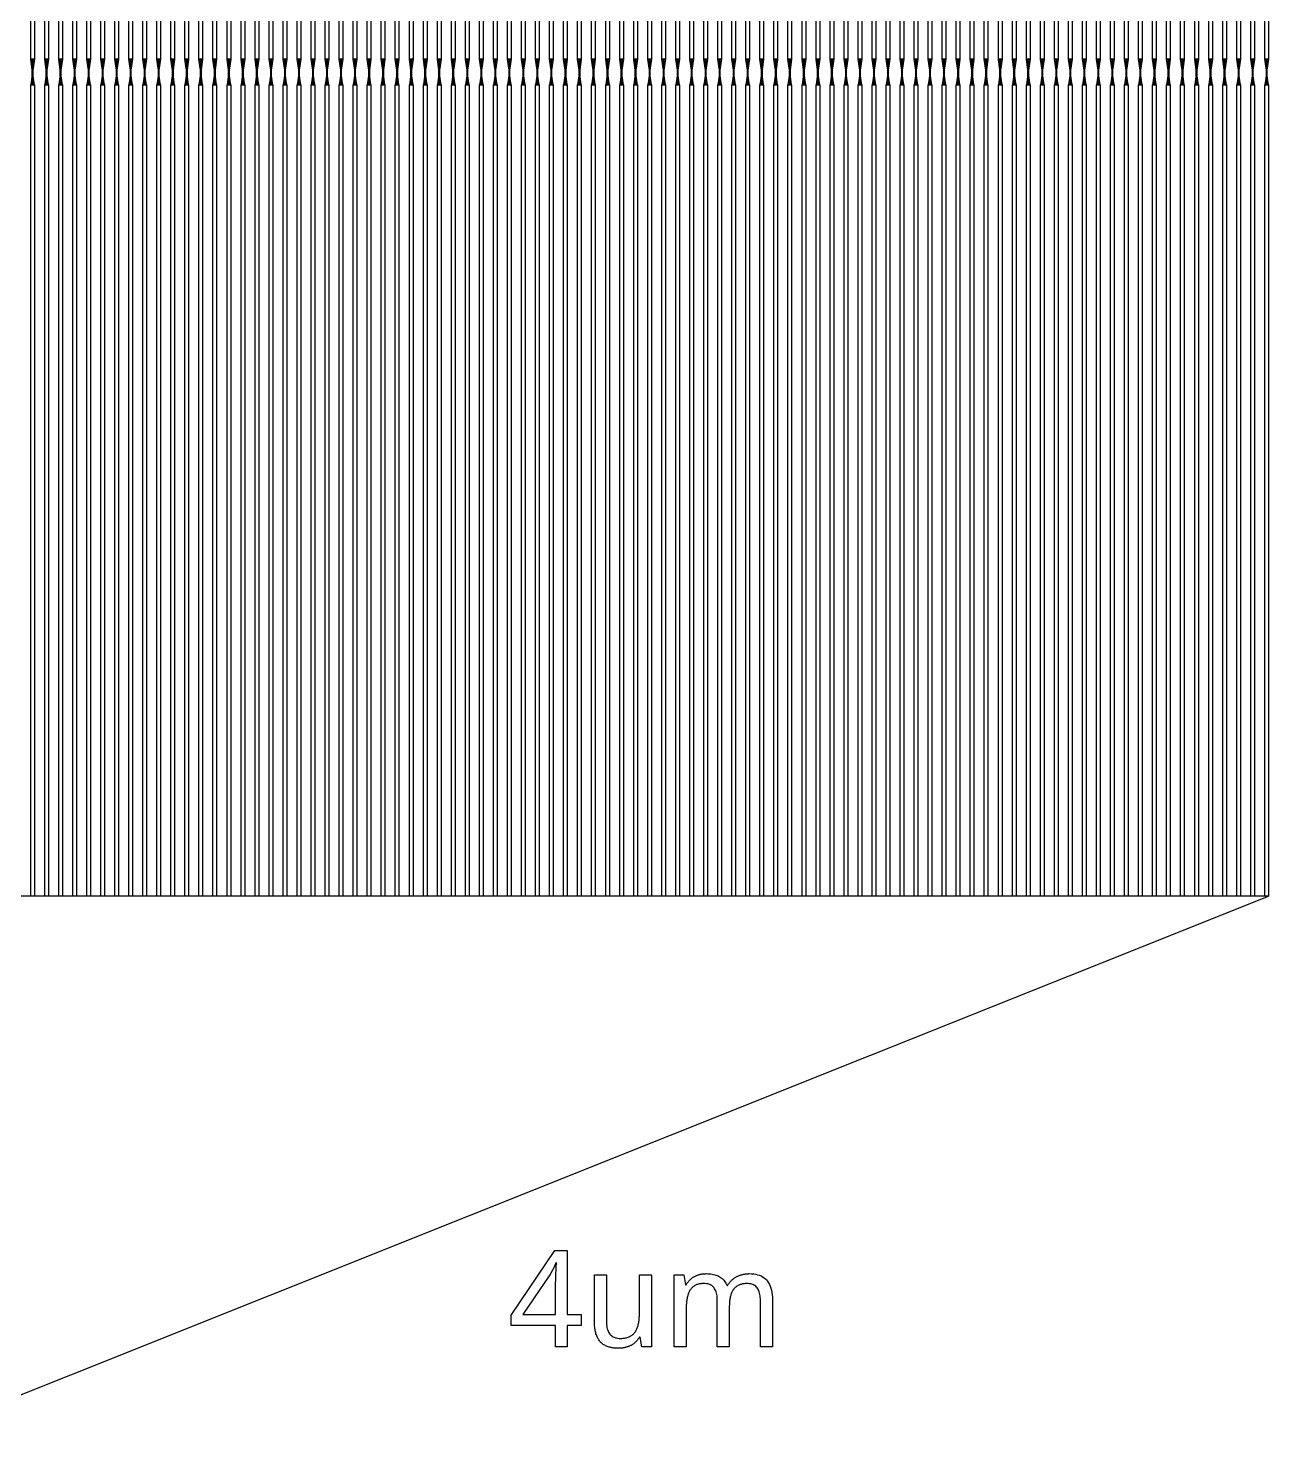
# Model space of a CAD drawing. Extents: x 0 to 762, y 0 to 762.
# Drawn here: x 393.9 to 495.4, y 520.7 to 637.5 of the extents above; entities that cross this region are included whole.
import ezdxf

# ---------------------------------------------------------------- set-up
doc = ezdxf.new("R2010")
doc.units = 0
doc.layers.get('0').update_dxf_attribs({"linetype": 'CONTINUOUS'})

msp = doc.modelspace()

# ---------------------------------------------------------------- linework, layer by layer
at = {"color": 0}
for points in [[(394.053, 703.567), (394.353, 703.567), (394.353, 634.989), (394.053, 634.989), (394.053, 703.567)], [(395.203, 703.567), (395.503, 703.567), (395.503, 634.989), (395.203, 634.989), (395.203, 703.567)], [(396.351, 703.567), (396.651, 703.567), (396.651, 634.989), (396.351, 634.989), (396.351, 703.567)], [(397.5, 703.567), (397.8, 703.567), (397.8, 634.989), (397.5, 634.989), (397.5, 703.567)], [(398.649, 703.567), (398.949, 703.567), (398.949, 634.989), (398.649, 634.989), (398.649, 703.567)], [(399.797, 703.567), (400.097, 703.567), (400.097, 634.989), (399.797, 634.989), (399.797, 703.567)], [(400.946, 703.567), (401.246, 703.567), (401.246, 634.989), (400.946, 634.989), (400.946, 703.567)], [(402.094, 703.567), (402.394, 703.567), (402.394, 634.989), (402.094, 634.989), (402.094, 703.567)], [(403.243, 703.567), (403.543, 703.567), (403.543, 634.989), (403.243, 634.989), (403.243, 703.567)], [(404.392, 703.567), (404.692, 703.567), (404.692, 634.989), (404.392, 634.989), (404.392, 703.567)], [(405.54, 703.567), (405.84, 703.567), (405.84, 634.989), (405.54, 634.989), (405.54, 703.567)], [(406.689, 703.567), (406.989, 703.567), (406.989, 634.989), (406.689, 634.989), (406.689, 703.567)], [(407.838, 703.567), (408.138, 703.567), (408.138, 634.989), (407.838, 634.989), (407.838, 703.567)], [(408.986, 703.567), (409.286, 703.567), (409.286, 634.989), (408.986, 634.989), (408.986, 703.567)], [(410.136, 703.567), (410.436, 703.567), (410.436, 634.989), (410.136, 634.989), (410.136, 703.567)], [(411.285, 703.567), (411.585, 703.567), (411.585, 634.989), (411.285, 634.989), (411.285, 703.567)], [(412.433, 703.567), (412.733, 703.567), (412.733, 634.989), (412.433, 634.989), (412.433, 703.567)], [(413.582, 703.567), (413.882, 703.567), (413.882, 634.989), (413.582, 634.989), (413.582, 703.567)], [(414.731, 703.567), (415.031, 703.567), (415.031, 634.989), (414.731, 634.989), (414.731, 703.567)], [(415.879, 703.567), (416.179, 703.567), (416.179, 634.989), (415.879, 634.989), (415.879, 703.567)], [(417.028, 703.567), (417.328, 703.567), (417.328, 634.989), (417.028, 634.989), (417.028, 703.567)], [(418.176, 703.567), (418.476, 703.567), (418.476, 634.989), (418.176, 634.989), (418.176, 703.567)], [(419.325, 703.567), (419.625, 703.567), (419.625, 634.989), (419.325, 634.989), (419.325, 703.567)], [(420.474, 703.567), (420.774, 703.567), (420.774, 634.989), (420.474, 634.989), (420.474, 703.567)], [(421.622, 703.567), (421.922, 703.567), (421.922, 634.989), (421.622, 634.989), (421.622, 703.567)], [(422.771, 703.567), (423.071, 703.567), (423.071, 634.989), (422.771, 634.989), (422.771, 703.567)], [(423.921, 703.567), (424.221, 703.567), (424.221, 634.989), (423.921, 634.989), (423.921, 703.567)], [(425.069, 703.567), (425.369, 703.567), (425.369, 634.989), (425.069, 634.989), (425.069, 703.567)], [(426.218, 703.567), (426.518, 703.567), (426.518, 634.989), (426.218, 634.989), (426.218, 703.567)], [(427.367, 703.567), (427.667, 703.567), (427.667, 634.989), (427.367, 634.989), (427.367, 703.567)], [(428.515, 703.567), (428.815, 703.567), (428.815, 634.989), (428.515, 634.989), (428.515, 703.567)], [(429.664, 703.567), (429.964, 703.567), (429.964, 634.989), (429.664, 634.989), (429.664, 703.567)], [(430.813, 703.567), (431.112, 703.567), (431.112, 634.989), (430.813, 634.989), (430.813, 703.567)], [(431.961, 703.567), (432.261, 703.567), (432.261, 634.989), (431.961, 634.989), (431.961, 703.567)], [(433.11, 703.567), (433.41, 703.567), (433.41, 634.989), (433.11, 634.989), (433.11, 703.567)], [(434.258, 703.567), (434.558, 703.567), (434.558, 634.989), (434.258, 634.989), (434.258, 703.567)], [(435.407, 703.567), (435.707, 703.567), (435.707, 634.989), (435.407, 634.989), (435.407, 703.567)], [(436.556, 703.567), (436.856, 703.567), (436.856, 634.989), (436.556, 634.989), (436.556, 703.567)], [(437.706, 703.567), (438.006, 703.567), (438.006, 634.989), (437.706, 634.989), (437.706, 703.567)], [(438.854, 703.567), (439.154, 703.567), (439.154, 634.989), (438.854, 634.989), (438.854, 703.567)], [(440.003, 703.567), (440.303, 703.567), (440.303, 634.989), (440.003, 634.989), (440.003, 703.567)], [(441.151, 703.567), (441.451, 703.567), (441.451, 634.989), (441.151, 634.989), (441.151, 703.567)], [(442.3, 703.567), (442.6, 703.567), (442.6, 634.989), (442.3, 634.989), (442.3, 703.567)], [(443.449, 703.567), (443.749, 703.567), (443.749, 634.989), (443.449, 634.989), (443.449, 703.567)], [(444.597, 703.567), (444.897, 703.567), (444.897, 634.989), (444.597, 634.989), (444.597, 703.567)], [(445.746, 703.567), (446.046, 703.567), (446.046, 634.989), (445.746, 634.989), (445.746, 703.567)], [(446.894, 703.567), (447.194, 703.567), (447.194, 634.989), (446.894, 634.989), (446.894, 703.567)], [(448.043, 703.567), (448.343, 703.567), (448.343, 634.989), (448.043, 634.989), (448.043, 703.567)], [(449.192, 703.567), (449.492, 703.567), (449.492, 634.989), (449.192, 634.989), (449.192, 703.567)], [(450.34, 703.567), (450.64, 703.567), (450.64, 634.989), (450.34, 634.989), (450.34, 703.567)], [(451.489, 703.567), (451.789, 703.567), (451.789, 634.989), (451.489, 634.989), (451.489, 703.567)], [(452.639, 703.567), (452.939, 703.567), (452.939, 634.989), (452.639, 634.989), (452.639, 703.567)], [(453.787, 703.567), (454.088, 703.567), (454.088, 634.989), (453.787, 634.989), (453.787, 703.567)], [(454.936, 703.567), (455.236, 703.567), (455.236, 634.989), (454.936, 634.989), (454.936, 703.567)], [(456.085, 703.567), (456.385, 703.567), (456.385, 634.989), (456.085, 634.989), (456.085, 703.567)], [(457.233, 703.567), (457.533, 703.567), (457.533, 634.989), (457.233, 634.989), (457.233, 703.567)], [(458.382, 703.567), (458.682, 703.567), (458.682, 634.989), (458.382, 634.989), (458.382, 703.567)], [(459.531, 703.567), (459.831, 703.567), (459.831, 634.989), (459.531, 634.989), (459.531, 703.567)], [(460.679, 703.567), (460.979, 703.567), (460.979, 634.989), (460.679, 634.989), (460.679, 703.567)], [(461.828, 703.567), (462.128, 703.567), (462.128, 634.989), (461.828, 634.989), (461.828, 703.567)], [(462.976, 703.567), (463.276, 703.567), (463.276, 634.989), (462.976, 634.989), (462.976, 703.567)], [(464.125, 703.567), (464.425, 703.567), (464.425, 634.989), (464.125, 634.989), (464.125, 703.567)], [(465.274, 703.567), (465.574, 703.567), (465.574, 634.989), (465.274, 634.989), (465.274, 703.567)], [(466.422, 703.567), (466.724, 703.567), (466.724, 634.989), (466.422, 634.989), (466.422, 703.567)], [(467.572, 703.567), (467.872, 703.567), (467.872, 634.989), (467.572, 634.989), (467.572, 703.567)], [(468.721, 703.567), (469.021, 703.567), (469.021, 634.989), (468.721, 634.989), (468.721, 703.567)], [(469.869, 703.567), (470.169, 703.567), (470.169, 634.989), (469.869, 634.989), (469.869, 703.567)], [(471.018, 703.567), (471.318, 703.567), (471.318, 634.989), (471.018, 634.989), (471.018, 703.567)], [(472.167, 703.567), (472.467, 703.567), (472.467, 634.989), (472.167, 634.989), (472.167, 703.567)], [(473.315, 703.567), (473.615, 703.567), (473.615, 634.989), (473.315, 634.989), (473.315, 703.567)], [(474.464, 703.567), (474.764, 703.567), (474.764, 634.989), (474.464, 634.989), (474.464, 703.567)], [(475.613, 703.567), (475.912, 703.567), (475.912, 634.989), (475.613, 634.989), (475.613, 703.567)], [(476.761, 703.567), (477.061, 703.567), (477.061, 634.989), (476.761, 634.989), (476.761, 703.567)], [(477.91, 703.567), (478.21, 703.567), (478.21, 634.989), (477.91, 634.989), (477.91, 703.567)], [(479.058, 703.567), (479.358, 703.567), (479.358, 634.989), (479.058, 634.989), (479.058, 703.567)], [(480.207, 703.567), (480.507, 703.567), (480.507, 634.989), (480.207, 634.989), (480.207, 703.567)], [(481.357, 703.567), (481.657, 703.567), (481.657, 634.989), (481.357, 634.989), (481.357, 703.567)], [(482.506, 703.567), (482.806, 703.567), (482.806, 634.989), (482.506, 634.989), (482.506, 703.567)], [(483.654, 703.567), (483.954, 703.567), (483.954, 634.989), (483.654, 634.989), (483.654, 703.567)], [(484.803, 703.567), (485.103, 703.567), (485.103, 634.989), (484.803, 634.989), (484.803, 703.567)], [(485.951, 703.567), (486.251, 703.567), (486.251, 634.989), (485.951, 634.989), (485.951, 703.567)], [(487.1, 703.567), (487.4, 703.567), (487.4, 634.989), (487.1, 634.989), (487.1, 703.567)], [(488.249, 703.567), (488.549, 703.567), (488.549, 634.989), (488.249, 634.989), (488.249, 703.567)], [(489.397, 703.567), (489.697, 703.567), (489.697, 634.989), (489.397, 634.989), (489.397, 703.567)], [(490.546, 703.567), (490.846, 703.567), (490.846, 634.989), (490.546, 634.989), (490.546, 703.567)], [(491.694, 703.567), (491.994, 703.567), (491.994, 634.989), (491.694, 634.989), (491.694, 703.567)], [(492.843, 703.567), (493.143, 703.567), (493.143, 634.989), (492.843, 634.989), (492.843, 703.567)], [(493.992, 703.567), (494.292, 703.567), (494.292, 634.989), (493.992, 634.989), (493.992, 703.567)], [(495.14, 703.567), (495.442, 703.567), (495.442, 634.989), (495.14, 634.989), (495.14, 703.567)], [(394.053, 634.989), (394.353, 634.989), (394.224, 634.089), (394.183, 634.089), (394.053, 634.989)], [(394.183, 634.989), (394.224, 634.989), (394.224, 632.889), (394.183, 632.889), (394.183, 634.989)], [(395.203, 634.989), (395.501, 634.989), (395.372, 634.089), (395.332, 634.089), (395.203, 634.989)], [(395.332, 634.989), (395.372, 634.989), (395.372, 632.889), (395.332, 632.889), (395.332, 634.989)], [(396.351, 634.989), (396.651, 634.989), (396.521, 634.089), (396.481, 634.089), (396.351, 634.989)], [(396.481, 634.989), (396.521, 634.989), (396.521, 632.889), (396.481, 632.889), (396.481, 634.989)], [(397.5, 634.989), (397.8, 634.989), (397.669, 634.089), (397.629, 634.089), (397.5, 634.989)], [(397.629, 634.989), (397.669, 634.989), (397.669, 632.889), (397.629, 632.889), (397.629, 634.989)], [(398.649, 634.989), (398.949, 634.989), (398.818, 634.089), (398.778, 634.089), (398.649, 634.989)], [(398.778, 634.989), (398.818, 634.989), (398.818, 632.889), (398.778, 632.889), (398.778, 634.989)], [(399.797, 634.989), (400.097, 634.989), (399.967, 634.089), (399.926, 634.089), (399.797, 634.989)], [(399.926, 634.989), (399.967, 634.989), (399.967, 632.889), (399.926, 632.889), (399.926, 634.989)], [(400.946, 634.989), (401.246, 634.989), (401.115, 634.089), (401.075, 634.089), (400.946, 634.989)], [(401.075, 634.989), (401.115, 634.989), (401.115, 632.889), (401.075, 632.889), (401.075, 634.989)], [(402.094, 634.989), (402.394, 634.989), (402.264, 634.089), (402.225, 634.089), (402.094, 634.989)], [(402.225, 634.989), (402.264, 634.989), (402.264, 632.889), (402.225, 632.889), (402.225, 634.989)], [(403.243, 634.989), (403.543, 634.989), (403.412, 634.089), (403.374, 634.089), (403.243, 634.989)], [(403.374, 634.989), (403.412, 634.989), (403.412, 632.889), (403.374, 632.889), (403.374, 634.989)], [(404.392, 634.989), (404.692, 634.989), (404.563, 634.089), (404.522, 634.089), (404.392, 634.989)], [(404.522, 634.989), (404.563, 634.989), (404.563, 632.889), (404.522, 632.889), (404.522, 634.989)], [(405.54, 634.989), (405.84, 634.989), (405.711, 634.089), (405.671, 634.089), (405.54, 634.989)], [(405.671, 634.989), (405.711, 634.989), (405.711, 632.889), (405.671, 632.889), (405.671, 634.989)], [(406.689, 634.989), (406.989, 634.989), (406.86, 634.089), (406.819, 634.089), (406.689, 634.989)], [(406.819, 634.989), (406.86, 634.989), (406.86, 632.889), (406.819, 632.889), (406.819, 634.989)], [(407.838, 634.989), (408.138, 634.989), (408.008, 634.089), (407.968, 634.089), (407.838, 634.989)], [(407.968, 634.989), (408.008, 634.989), (408.008, 632.889), (407.968, 632.889), (407.968, 634.989)], [(408.986, 634.989), (409.286, 634.989), (409.157, 634.089), (409.117, 634.089), (408.986, 634.989)], [(409.117, 634.989), (409.157, 634.989), (409.157, 632.889), (409.117, 632.889), (409.117, 634.989)], [(410.136, 634.989), (410.436, 634.989), (410.306, 634.089), (410.265, 634.089), (410.136, 634.989)], [(410.265, 634.989), (410.306, 634.989), (410.306, 632.889), (410.265, 632.889), (410.265, 634.989)], [(411.285, 634.989), (411.585, 634.989), (411.454, 634.089), (411.414, 634.089), (411.285, 634.989)], [(411.414, 634.989), (411.454, 634.989), (411.454, 632.889), (411.414, 632.889), (411.414, 634.989)], [(412.433, 634.989), (412.733, 634.989), (412.603, 634.089), (412.563, 634.089), (412.433, 634.989)], [(412.563, 634.989), (412.603, 634.989), (412.603, 632.889), (412.563, 632.889), (412.563, 634.989)], [(413.582, 634.989), (413.882, 634.989), (413.751, 634.089), (413.711, 634.089), (413.582, 634.989)], [(413.711, 634.989), (413.751, 634.989), (413.751, 632.889), (413.711, 632.889), (413.711, 634.989)], [(414.731, 634.989), (415.031, 634.989), (414.9, 634.089), (414.86, 634.089), (414.731, 634.989)], [(414.86, 634.989), (414.9, 634.989), (414.9, 632.889), (414.86, 632.889), (414.86, 634.989)], [(415.879, 634.989), (416.179, 634.989), (416.049, 634.089), (416.01, 634.089), (415.879, 634.989)], [(416.01, 634.989), (416.049, 634.989), (416.049, 632.889), (416.01, 632.889), (416.01, 634.989)], [(417.028, 634.989), (417.328, 634.989), (417.197, 634.089), (417.158, 634.089), (417.028, 634.989)], [(417.158, 634.989), (417.197, 634.989), (417.197, 632.889), (417.158, 632.889), (417.158, 634.989)], [(418.176, 634.989), (418.476, 634.989), (418.347, 634.089), (418.307, 634.089), (418.176, 634.989)], [(418.307, 634.989), (418.346, 634.989), (418.346, 632.889), (418.307, 632.889), (418.307, 634.989)], [(419.325, 634.989), (419.625, 634.989), (419.496, 634.089), (419.456, 634.089), (419.325, 634.989)], [(419.456, 634.989), (419.496, 634.989), (419.496, 632.889), (419.456, 632.889), (419.456, 634.989)], [(420.474, 634.989), (420.774, 634.989), (420.644, 634.089), (420.604, 634.089), (420.474, 634.989)], [(420.604, 634.989), (420.644, 634.989), (420.644, 632.889), (420.604, 632.889), (420.604, 634.989)], [(421.622, 634.989), (421.922, 634.989), (421.793, 634.089), (421.753, 634.089), (421.622, 634.989)], [(421.753, 634.989), (421.793, 634.989), (421.793, 632.889), (421.753, 632.889), (421.753, 634.989)], [(422.771, 634.989), (423.071, 634.989), (422.942, 634.089), (422.901, 634.089), (422.771, 634.989)], [(422.901, 634.989), (422.942, 634.989), (422.942, 632.889), (422.901, 632.889), (422.901, 634.989)], [(423.921, 634.989), (424.221, 634.989), (424.09, 634.089), (424.05, 634.089), (423.921, 634.989)], [(424.05, 634.989), (424.09, 634.989), (424.09, 632.889), (424.05, 632.889), (424.05, 634.989)], [(425.069, 634.989), (425.369, 634.989), (425.239, 634.089), (425.199, 634.089), (425.069, 634.989)], [(425.199, 634.989), (425.239, 634.989), (425.239, 632.889), (425.199, 632.889), (425.199, 634.989)], [(426.218, 634.989), (426.518, 634.989), (426.388, 634.089), (426.347, 634.089), (426.218, 634.989)], [(426.347, 634.989), (426.388, 634.989), (426.388, 632.889), (426.347, 632.889), (426.347, 634.989)], [(427.367, 634.989), (427.667, 634.989), (427.536, 634.089), (427.496, 634.089), (427.367, 634.989)], [(427.496, 634.989), (427.536, 634.989), (427.536, 632.889), (427.496, 632.889), (427.496, 634.989)], [(428.515, 634.989), (428.815, 634.989), (428.685, 634.089), (428.644, 634.089), (428.515, 634.989)], [(428.644, 634.989), (428.685, 634.989), (428.685, 632.889), (428.644, 632.889), (428.644, 634.989)], [(429.664, 634.989), (429.964, 634.989), (429.833, 634.089), (429.794, 634.089), (429.664, 634.989)], [(429.794, 634.989), (429.833, 634.989), (429.833, 632.889), (429.794, 632.889), (429.794, 634.989)], [(430.813, 634.989), (431.112, 634.989), (430.982, 634.089), (430.943, 634.089), (430.813, 634.989)], [(430.943, 634.989), (430.982, 634.989), (430.982, 632.889), (430.943, 632.889), (430.943, 634.989)], [(431.961, 634.989), (432.261, 634.989), (432.131, 634.089), (432.092, 634.089), (431.961, 634.989)], [(432.092, 634.989), (432.131, 634.989), (432.131, 632.889), (432.092, 632.889), (432.092, 634.989)], [(433.11, 634.989), (433.41, 634.989), (433.281, 634.089), (433.24, 634.089), (433.11, 634.989)], [(433.24, 634.989), (433.281, 634.989), (433.281, 632.889), (433.24, 632.889), (433.24, 634.989)], [(434.258, 634.989), (434.558, 634.989), (434.429, 634.089), (434.389, 634.089), (434.258, 634.989)], [(434.389, 634.989), (434.429, 634.989), (434.429, 632.889), (434.389, 632.889), (434.389, 634.989)], [(435.407, 634.989), (435.707, 634.989), (435.578, 634.089), (435.537, 634.089), (435.407, 634.989)], [(435.537, 634.989), (435.578, 634.989), (435.578, 632.889), (435.537, 632.889), (435.537, 634.989)], [(436.556, 634.989), (436.856, 634.989), (436.726, 634.089), (436.686, 634.089), (436.556, 634.989)], [(436.686, 634.989), (436.726, 634.989), (436.726, 632.889), (436.686, 632.889), (436.686, 634.989)], [(437.706, 634.989), (438.004, 634.989), (437.875, 634.089), (437.835, 634.089), (437.706, 634.989)], [(437.835, 634.989), (437.875, 634.989), (437.875, 632.889), (437.835, 632.889), (437.835, 634.989)], [(438.854, 634.989), (439.154, 634.989), (439.024, 634.089), (438.983, 634.089), (438.854, 634.989)], [(438.983, 634.989), (439.024, 634.989), (439.024, 632.889), (438.983, 632.889), (438.983, 634.989)], [(440.003, 634.989), (440.303, 634.989), (440.172, 634.089), (440.132, 634.089), (440.003, 634.989)], [(440.132, 634.989), (440.172, 634.989), (440.172, 632.889), (440.132, 632.889), (440.132, 634.989)], [(441.151, 634.989), (441.451, 634.989), (441.321, 634.089), (441.281, 634.089), (441.151, 634.989)], [(441.281, 634.989), (441.321, 634.989), (441.321, 632.889), (441.281, 632.889), (441.281, 634.989)], [(442.3, 634.989), (442.6, 634.989), (442.469, 634.089), (442.429, 634.089), (442.3, 634.989)], [(442.429, 634.989), (442.469, 634.989), (442.469, 632.889), (442.429, 632.889), (442.429, 634.989)], [(443.449, 634.989), (443.749, 634.989), (443.618, 634.089), (443.578, 634.089), (443.449, 634.989)], [(443.578, 634.989), (443.618, 634.989), (443.618, 632.889), (443.578, 632.889), (443.578, 634.989)], [(444.597, 634.989), (444.897, 634.989), (444.767, 634.089), (444.728, 634.089), (444.597, 634.989)], [(444.728, 634.989), (444.767, 634.989), (444.767, 632.889), (444.728, 632.889), (444.728, 634.989)], [(445.746, 634.989), (446.046, 634.989), (445.915, 634.089), (445.876, 634.089), (445.746, 634.989)], [(445.876, 634.989), (445.915, 634.989), (445.915, 632.889), (445.876, 632.889), (445.876, 634.989)], [(446.894, 634.989), (447.194, 634.989), (447.065, 634.089), (447.025, 634.089), (446.894, 634.989)], [(447.025, 634.989), (447.065, 634.989), (447.065, 632.889), (447.025, 632.889), (447.025, 634.989)], [(448.043, 634.989), (448.343, 634.989), (448.214, 634.089), (448.174, 634.089), (448.043, 634.989)], [(448.174, 634.989), (448.214, 634.989), (448.214, 632.889), (448.174, 632.889), (448.174, 634.989)], [(449.192, 634.989), (449.492, 634.989), (449.362, 634.089), (449.322, 634.089), (449.192, 634.989)], [(449.322, 634.989), (449.362, 634.989), (449.362, 632.889), (449.322, 632.889), (449.322, 634.989)], [(450.34, 634.989), (450.64, 634.989), (450.511, 634.089), (450.471, 634.089), (450.34, 634.989)], [(450.471, 634.989), (450.511, 634.989), (450.511, 632.889), (450.471, 632.889), (450.471, 634.989)], [(451.489, 634.989), (451.789, 634.989), (451.66, 634.089), (451.619, 634.089), (451.489, 634.989)], [(451.619, 634.989), (451.66, 634.989), (451.66, 632.889), (451.619, 632.889), (451.619, 634.989)], [(452.639, 634.989), (452.939, 634.989), (452.808, 634.089), (452.768, 634.089), (452.639, 634.989)], [(452.768, 634.989), (452.808, 634.989), (452.808, 632.889), (452.768, 632.889), (452.768, 634.989)], [(453.787, 634.989), (454.088, 634.989), (453.957, 634.089), (453.917, 634.089), (453.787, 634.989)], [(453.917, 634.989), (453.957, 634.989), (453.957, 632.889), (453.917, 632.889), (453.917, 634.989)], [(454.936, 634.989), (455.236, 634.989), (455.106, 634.089), (455.065, 634.089), (454.936, 634.989)], [(455.065, 634.989), (455.106, 634.989), (455.106, 632.889), (455.065, 632.889), (455.065, 634.989)], [(456.085, 634.989), (456.385, 634.989), (456.254, 634.089), (456.214, 634.089), (456.085, 634.989)], [(456.214, 634.989), (456.254, 634.989), (456.254, 632.889), (456.214, 632.889), (456.214, 634.989)], [(457.233, 634.989), (457.533, 634.989), (457.403, 634.089), (457.363, 634.089), (457.233, 634.989)], [(457.363, 634.989), (457.403, 634.989), (457.403, 632.889), (457.363, 632.889), (457.363, 634.989)], [(458.382, 634.989), (458.682, 634.989), (458.551, 634.089), (458.512, 634.089), (458.382, 634.989)], [(458.512, 634.989), (458.551, 634.989), (458.551, 632.889), (458.512, 632.889), (458.512, 634.989)], [(459.531, 634.989), (459.831, 634.989), (459.7, 634.089), (459.661, 634.089), (459.531, 634.989)], [(459.661, 634.989), (459.7, 634.989), (459.7, 632.889), (459.661, 632.889), (459.661, 634.989)], [(460.679, 634.989), (460.979, 634.989), (460.849, 634.089), (460.81, 634.089), (460.679, 634.989)], [(460.81, 634.989), (460.849, 634.989), (460.849, 632.889), (460.81, 632.889), (460.81, 634.989)], [(461.828, 634.989), (462.128, 634.989), (461.999, 634.089), (461.958, 634.089), (461.828, 634.989)], [(461.958, 634.989), (461.999, 634.989), (461.999, 632.889), (461.958, 632.889), (461.958, 634.989)], [(462.976, 634.989), (463.276, 634.989), (463.147, 634.089), (463.107, 634.089), (462.976, 634.989)], [(463.107, 634.989), (463.147, 634.989), (463.147, 632.889), (463.107, 632.889), (463.107, 634.989)], [(464.125, 634.989), (464.425, 634.989), (464.296, 634.089), (464.256, 634.089), (464.125, 634.989)], [(464.256, 634.989), (464.296, 634.989), (464.296, 632.889), (464.256, 632.889), (464.256, 634.989)], [(465.274, 634.989), (465.574, 634.989), (465.444, 634.089), (465.404, 634.089), (465.274, 634.989)], [(465.404, 634.989), (465.444, 634.989), (465.444, 632.889), (465.404, 632.889), (465.404, 634.989)], [(466.422, 634.989), (466.722, 634.989), (466.593, 634.089), (466.553, 634.089), (466.422, 634.989)], [(466.553, 634.989), (466.593, 634.989), (466.593, 632.889), (466.553, 632.889), (466.553, 634.989)], [(467.572, 634.989), (467.872, 634.989), (467.742, 634.089), (467.701, 634.089), (467.572, 634.989)], [(467.701, 634.989), (467.742, 634.989), (467.742, 632.889), (467.701, 632.889), (467.701, 634.989)], [(468.721, 634.989), (469.021, 634.989), (468.89, 634.089), (468.85, 634.089), (468.721, 634.989)], [(468.85, 634.989), (468.89, 634.989), (468.89, 632.889), (468.85, 632.889), (468.85, 634.989)], [(469.869, 634.989), (470.169, 634.989), (470.039, 634.089), (469.999, 634.089), (469.869, 634.989)], [(469.999, 634.989), (470.039, 634.989), (470.039, 632.889), (469.999, 632.889), (469.999, 634.989)], [(471.018, 634.989), (471.318, 634.989), (471.188, 634.089), (471.147, 634.089), (471.018, 634.989)], [(471.147, 634.989), (471.188, 634.989), (471.188, 632.889), (471.147, 632.889), (471.147, 634.989)], [(472.167, 634.989), (472.467, 634.989), (472.336, 634.089), (472.296, 634.089), (472.167, 634.989)], [(472.296, 634.989), (472.336, 634.989), (472.336, 632.889), (472.296, 632.889), (472.296, 634.989)], [(473.315, 634.989), (473.615, 634.989), (473.485, 634.089), (473.446, 634.089), (473.315, 634.989)], [(473.446, 634.989), (473.485, 634.989), (473.485, 632.889), (473.446, 632.889), (473.446, 634.989)], [(474.464, 634.989), (474.764, 634.989), (474.633, 634.089), (474.594, 634.089), (474.464, 634.989)], [(474.594, 634.989), (474.633, 634.989), (474.633, 632.889), (474.594, 632.889), (474.594, 634.989)], [(475.613, 634.989), (475.912, 634.989), (475.783, 634.089), (475.743, 634.089), (475.613, 634.989)], [(475.743, 634.989), (475.783, 634.989), (475.783, 632.889), (475.743, 632.889), (475.743, 634.989)], [(476.761, 634.989), (477.061, 634.989), (476.932, 634.089), (476.892, 634.089), (476.761, 634.989)], [(476.892, 634.989), (476.932, 634.989), (476.932, 632.889), (476.892, 632.889), (476.892, 634.989)], [(477.91, 634.989), (478.21, 634.989), (478.081, 634.089), (478.04, 634.089), (477.91, 634.989)], [(478.04, 634.989), (478.081, 634.989), (478.081, 632.889), (478.04, 632.889), (478.04, 634.989)], [(479.058, 634.989), (479.358, 634.989), (479.229, 634.089), (479.189, 634.089), (479.058, 634.989)], [(479.189, 634.989), (479.229, 634.989), (479.229, 632.889), (479.189, 632.889), (479.189, 634.989)], [(480.207, 634.989), (480.507, 634.989), (480.378, 634.089), (480.338, 634.089), (480.207, 634.989)], [(480.338, 634.989), (480.378, 634.989), (480.378, 632.889), (480.338, 632.889), (480.338, 634.989)], [(481.357, 634.989), (481.657, 634.989), (481.526, 634.089), (481.486, 634.089), (481.357, 634.989)], [(481.486, 634.989), (481.526, 634.989), (481.526, 632.889), (481.486, 632.889), (481.486, 634.989)], [(482.506, 634.989), (482.806, 634.989), (482.675, 634.089), (482.635, 634.089), (482.506, 634.989)], [(482.635, 634.989), (482.675, 634.989), (482.675, 632.889), (482.635, 632.889), (482.635, 634.989)], [(483.654, 634.989), (483.954, 634.989), (483.824, 634.089), (483.783, 634.089), (483.654, 634.989)], [(483.783, 634.989), (483.824, 634.989), (483.824, 632.889), (483.783, 632.889), (483.783, 634.989)], [(484.803, 634.989), (485.103, 634.989), (484.972, 634.089), (484.932, 634.089), (484.803, 634.989)], [(484.932, 634.989), (484.972, 634.989), (484.972, 632.889), (484.932, 632.889), (484.932, 634.989)], [(485.951, 634.989), (486.251, 634.989), (486.121, 634.089), (486.081, 634.089), (485.951, 634.989)], [(486.081, 634.989), (486.121, 634.989), (486.121, 632.889), (486.081, 632.889), (486.081, 634.989)], [(487.1, 634.989), (487.4, 634.989), (487.269, 634.089), (487.231, 634.089), (487.1, 634.989)], [(487.231, 634.989), (487.269, 634.989), (487.269, 632.889), (487.231, 632.889), (487.231, 634.989)], [(488.249, 634.989), (488.549, 634.989), (488.418, 634.089), (488.379, 634.089), (488.249, 634.989)], [(488.379, 634.989), (488.418, 634.989), (488.418, 632.889), (488.379, 632.889), (488.379, 634.989)], [(489.397, 634.989), (489.697, 634.989), (489.568, 634.089), (489.528, 634.089), (489.397, 634.989)], [(489.528, 634.989), (489.567, 634.989), (489.567, 632.889), (489.528, 632.889), (489.528, 634.989)], [(490.546, 634.989), (490.846, 634.989), (490.717, 634.089), (490.676, 634.089), (490.546, 634.989)], [(490.676, 634.989), (490.717, 634.989), (490.717, 632.889), (490.676, 632.889), (490.676, 634.989)], [(491.694, 634.989), (491.994, 634.989), (491.865, 634.089), (491.825, 634.089), (491.694, 634.989)], [(491.825, 634.989), (491.865, 634.989), (491.865, 632.889), (491.825, 632.889), (491.825, 634.989)], [(492.843, 634.989), (493.143, 634.989), (493.014, 634.089), (492.974, 634.089), (492.843, 634.989)], [(492.974, 634.989), (493.014, 634.989), (493.014, 632.889), (492.974, 632.889), (492.974, 634.989)], [(493.992, 634.989), (494.292, 634.989), (494.162, 634.089), (494.122, 634.089), (493.992, 634.989)], [(494.122, 634.989), (494.162, 634.989), (494.162, 632.889), (494.122, 632.889), (494.122, 634.989)], [(495.14, 634.989), (495.442, 634.989), (495.311, 634.089), (495.271, 634.089), (495.14, 634.989)], [(495.271, 634.989), (495.311, 634.989), (495.311, 632.889), (495.271, 632.889), (495.271, 634.989)], [(394.053, 632.889), (394.353, 632.889), (394.224, 633.789), (394.183, 633.789), (394.053, 632.889)], [(395.203, 632.889), (395.501, 632.889), (395.372, 633.789), (395.332, 633.789), (395.203, 632.889)], [(396.351, 632.889), (396.651, 632.889), (396.521, 633.789), (396.481, 633.789), (396.351, 632.889)], [(397.5, 632.889), (397.8, 632.889), (397.669, 633.789), (397.629, 633.789), (397.5, 632.889)], [(398.649, 632.889), (398.949, 632.889), (398.818, 633.789), (398.778, 633.789), (398.649, 632.889)], [(399.797, 632.889), (400.097, 632.889), (399.967, 633.789), (399.926, 633.789), (399.797, 632.889)], [(400.946, 632.889), (401.246, 632.889), (401.115, 633.789), (401.075, 633.789), (400.946, 632.889)], [(402.094, 632.889), (402.394, 632.889), (402.264, 633.789), (402.225, 633.789), (402.094, 632.889)], [(403.243, 632.889), (403.543, 632.889), (403.412, 633.789), (403.374, 633.789), (403.243, 632.889)], [(404.392, 632.889), (404.692, 632.889), (404.563, 633.789), (404.522, 633.789), (404.392, 632.889)], [(405.54, 632.889), (405.84, 632.889), (405.711, 633.789), (405.671, 633.789), (405.54, 632.889)], [(406.689, 632.889), (406.989, 632.889), (406.86, 633.789), (406.819, 633.789), (406.689, 632.889)], [(407.838, 632.889), (408.138, 632.889), (408.008, 633.789), (407.968, 633.789), (407.838, 632.889)], [(408.986, 632.889), (409.286, 632.889), (409.157, 633.789), (409.117, 633.789), (408.986, 632.889)], [(410.136, 632.889), (410.436, 632.889), (410.306, 633.789), (410.265, 633.789), (410.136, 632.889)], [(411.285, 632.889), (411.585, 632.889), (411.454, 633.789), (411.414, 633.789), (411.285, 632.889)], [(412.433, 632.889), (412.733, 632.889), (412.603, 633.789), (412.563, 633.789), (412.433, 632.889)], [(413.582, 632.889), (413.882, 632.889), (413.751, 633.789), (413.711, 633.789), (413.582, 632.889)], [(414.731, 632.889), (415.031, 632.889), (414.9, 633.789), (414.86, 633.789), (414.731, 632.889)], [(415.879, 632.889), (416.179, 632.889), (416.049, 633.789), (416.01, 633.789), (415.879, 632.889)], [(417.028, 632.889), (417.328, 632.889), (417.197, 633.789), (417.158, 633.789), (417.028, 632.889)], [(418.176, 632.889), (418.476, 632.889), (418.347, 633.789), (418.307, 633.789), (418.176, 632.889)], [(419.325, 632.889), (419.625, 632.889), (419.496, 633.789), (419.456, 633.789), (419.325, 632.889)], [(420.474, 632.889), (420.774, 632.889), (420.644, 633.789), (420.604, 633.789), (420.474, 632.889)], [(421.622, 632.889), (421.922, 632.889), (421.793, 633.789), (421.753, 633.789), (421.622, 632.889)], [(422.771, 632.889), (423.071, 632.889), (422.942, 633.789), (422.901, 633.789), (422.771, 632.889)], [(423.921, 632.889), (424.221, 632.889), (424.09, 633.789), (424.05, 633.789), (423.921, 632.889)], [(425.069, 632.889), (425.369, 632.889), (425.239, 633.789), (425.199, 633.789), (425.069, 632.889)], [(426.218, 632.889), (426.518, 632.889), (426.388, 633.789), (426.347, 633.789), (426.218, 632.889)], [(427.367, 632.889), (427.667, 632.889), (427.536, 633.789), (427.496, 633.789), (427.367, 632.889)], [(428.515, 632.889), (428.815, 632.889), (428.685, 633.789), (428.644, 633.789), (428.515, 632.889)], [(429.664, 632.889), (429.964, 632.889), (429.833, 633.789), (429.794, 633.789), (429.664, 632.889)], [(430.813, 632.889), (431.112, 632.889), (430.982, 633.789), (430.943, 633.789), (430.813, 632.889)], [(431.961, 632.889), (432.261, 632.889), (432.131, 633.789), (432.092, 633.789), (431.961, 632.889)], [(433.11, 632.889), (433.41, 632.889), (433.281, 633.789), (433.24, 633.789), (433.11, 632.889)], [(434.258, 632.889), (434.558, 632.889), (434.429, 633.789), (434.389, 633.789), (434.258, 632.889)], [(435.407, 632.889), (435.707, 632.889), (435.578, 633.789), (435.537, 633.789), (435.407, 632.889)], [(436.556, 632.889), (436.856, 632.889), (436.726, 633.789), (436.686, 633.789), (436.556, 632.889)], [(437.706, 632.889), (438.004, 632.889), (437.875, 633.789), (437.835, 633.789), (437.706, 632.889)], [(438.854, 632.889), (439.154, 632.889), (439.024, 633.789), (438.983, 633.789), (438.854, 632.889)], [(440.003, 632.889), (440.303, 632.889), (440.172, 633.789), (440.132, 633.789), (440.003, 632.889)], [(441.151, 632.889), (441.451, 632.889), (441.321, 633.789), (441.281, 633.789), (441.151, 632.889)], [(442.3, 632.889), (442.6, 632.889), (442.469, 633.789), (442.429, 633.789), (442.3, 632.889)], [(443.449, 632.889), (443.749, 632.889), (443.618, 633.789), (443.578, 633.789), (443.449, 632.889)], [(444.597, 632.889), (444.897, 632.889), (444.767, 633.789), (444.728, 633.789), (444.597, 632.889)], [(445.746, 632.889), (446.046, 632.889), (445.915, 633.789), (445.876, 633.789), (445.746, 632.889)], [(446.894, 632.889), (447.194, 632.889), (447.065, 633.789), (447.025, 633.789), (446.894, 632.889)], [(448.043, 632.889), (448.343, 632.889), (448.214, 633.789), (448.174, 633.789), (448.043, 632.889)], [(449.192, 632.889), (449.492, 632.889), (449.362, 633.789), (449.322, 633.789), (449.192, 632.889)], [(450.34, 632.889), (450.64, 632.889), (450.511, 633.789), (450.471, 633.789), (450.34, 632.889)], [(451.489, 632.889), (451.789, 632.889), (451.66, 633.789), (451.619, 633.789), (451.489, 632.889)], [(452.639, 632.889), (452.939, 632.889), (452.808, 633.789), (452.768, 633.789), (452.639, 632.889)], [(453.787, 632.889), (454.088, 632.889), (453.957, 633.789), (453.917, 633.789), (453.787, 632.889)], [(454.936, 632.889), (455.236, 632.889), (455.106, 633.789), (455.065, 633.789), (454.936, 632.889)], [(456.085, 632.889), (456.385, 632.889), (456.254, 633.789), (456.214, 633.789), (456.085, 632.889)], [(457.233, 632.889), (457.533, 632.889), (457.403, 633.789), (457.363, 633.789), (457.233, 632.889)], [(458.382, 632.889), (458.682, 632.889), (458.551, 633.789), (458.512, 633.789), (458.382, 632.889)], [(459.531, 632.889), (459.831, 632.889), (459.7, 633.789), (459.661, 633.789), (459.531, 632.889)], [(460.679, 632.889), (460.979, 632.889), (460.849, 633.789), (460.81, 633.789), (460.679, 632.889)], [(461.828, 632.889), (462.128, 632.889), (461.999, 633.789), (461.958, 633.789), (461.828, 632.889)], [(462.976, 632.889), (463.276, 632.889), (463.147, 633.789), (463.107, 633.789), (462.976, 632.889)], [(464.125, 632.889), (464.425, 632.889), (464.296, 633.789), (464.256, 633.789), (464.125, 632.889)], [(465.274, 632.889), (465.574, 632.889), (465.444, 633.789), (465.404, 633.789), (465.274, 632.889)], [(466.422, 632.889), (466.722, 632.889), (466.593, 633.789), (466.553, 633.789), (466.422, 632.889)], [(467.572, 632.889), (467.872, 632.889), (467.742, 633.789), (467.701, 633.789), (467.572, 632.889)], [(468.721, 632.889), (469.021, 632.889), (468.89, 633.789), (468.85, 633.789), (468.721, 632.889)], [(469.869, 632.889), (470.169, 632.889), (470.039, 633.789), (469.999, 633.789), (469.869, 632.889)], [(471.018, 632.889), (471.318, 632.889), (471.188, 633.789), (471.147, 633.789), (471.018, 632.889)], [(472.167, 632.889), (472.467, 632.889), (472.336, 633.789), (472.296, 633.789), (472.167, 632.889)], [(473.315, 632.889), (473.615, 632.889), (473.485, 633.789), (473.446, 633.789), (473.315, 632.889)], [(474.464, 632.889), (474.764, 632.889), (474.633, 633.789), (474.594, 633.789), (474.464, 632.889)], [(475.613, 632.889), (475.912, 632.889), (475.783, 633.789), (475.743, 633.789), (475.613, 632.889)], [(476.761, 632.889), (477.061, 632.889), (476.932, 633.789), (476.892, 633.789), (476.761, 632.889)], [(477.91, 632.889), (478.21, 632.889), (478.081, 633.789), (478.04, 633.789), (477.91, 632.889)], [(479.058, 632.889), (479.358, 632.889), (479.229, 633.789), (479.189, 633.789), (479.058, 632.889)], [(480.207, 632.889), (480.507, 632.889), (480.378, 633.789), (480.338, 633.789), (480.207, 632.889)], [(481.357, 632.889), (481.657, 632.889), (481.526, 633.789), (481.486, 633.789), (481.357, 632.889)], [(482.506, 632.889), (482.806, 632.889), (482.675, 633.789), (482.635, 633.789), (482.506, 632.889)], [(483.654, 632.889), (483.954, 632.889), (483.824, 633.789), (483.783, 633.789), (483.654, 632.889)], [(484.803, 632.889), (485.103, 632.889), (484.972, 633.789), (484.932, 633.789), (484.803, 632.889)], [(485.951, 632.889), (486.251, 632.889), (486.121, 633.789), (486.081, 633.789), (485.951, 632.889)], [(487.1, 632.889), (487.4, 632.889), (487.269, 633.789), (487.231, 633.789), (487.1, 632.889)], [(488.249, 632.889), (488.549, 632.889), (488.418, 633.789), (488.379, 633.789), (488.249, 632.889)], [(489.397, 632.889), (489.697, 632.889), (489.568, 633.789), (489.528, 633.789), (489.397, 632.889)], [(490.546, 632.889), (490.846, 632.889), (490.717, 633.789), (490.676, 633.789), (490.546, 632.889)], [(491.694, 632.889), (491.994, 632.889), (491.865, 633.789), (491.825, 633.789), (491.694, 632.889)], [(492.843, 632.889), (493.143, 632.889), (493.014, 633.789), (492.974, 633.789), (492.843, 632.889)], [(493.992, 632.889), (494.292, 632.889), (494.162, 633.789), (494.122, 633.789), (493.992, 632.889)], [(495.14, 632.889), (495.442, 632.889), (495.311, 633.789), (495.271, 633.789), (495.14, 632.889)], [(394.053, 632.889), (394.353, 632.889), (394.353, 566.41), (394.053, 566.41), (394.053, 632.889)], [(395.203, 632.889), (395.503, 632.889), (395.503, 566.41), (395.203, 566.41), (395.203, 632.889)], [(396.351, 632.889), (396.651, 632.889), (396.651, 566.41), (396.351, 566.41), (396.351, 632.889)], [(397.5, 632.889), (397.8, 632.889), (397.8, 566.41), (397.5, 566.41), (397.5, 632.889)], [(398.649, 632.889), (398.949, 632.889), (398.949, 566.41), (398.649, 566.41), (398.649, 632.889)], [(399.797, 632.889), (400.097, 632.889), (400.097, 566.41), (399.797, 566.41), (399.797, 632.889)], [(400.946, 632.889), (401.246, 632.889), (401.246, 566.41), (400.946, 566.41), (400.946, 632.889)], [(402.094, 632.889), (402.394, 632.889), (402.394, 566.41), (402.094, 566.41), (402.094, 632.889)], [(403.243, 632.889), (403.543, 632.889), (403.543, 566.41), (403.243, 566.41), (403.243, 632.889)], [(404.392, 632.889), (404.692, 632.889), (404.692, 566.41), (404.392, 566.41), (404.392, 632.889)], [(405.54, 632.889), (405.84, 632.889), (405.84, 566.41), (405.54, 566.41), (405.54, 632.889)], [(406.689, 632.889), (406.989, 632.889), (406.989, 566.41), (406.689, 566.41), (406.689, 632.889)], [(407.838, 632.889), (408.138, 632.889), (408.138, 566.41), (407.838, 566.41), (407.838, 632.889)], [(408.986, 632.889), (409.286, 632.889), (409.286, 566.41), (408.986, 566.41), (408.986, 632.889)], [(410.136, 632.889), (410.436, 632.889), (410.436, 566.41), (410.136, 566.41), (410.136, 632.889)], [(411.285, 632.889), (411.585, 632.889), (411.585, 566.41), (411.285, 566.41), (411.285, 632.889)], [(412.433, 632.889), (412.733, 632.889), (412.733, 566.41), (412.433, 566.41), (412.433, 632.889)], [(413.582, 632.889), (413.882, 632.889), (413.882, 566.41), (413.582, 566.41), (413.582, 632.889)], [(414.731, 632.889), (415.031, 632.889), (415.031, 566.41), (414.731, 566.41), (414.731, 632.889)], [(415.879, 632.889), (416.179, 632.889), (416.179, 566.41), (415.879, 566.41), (415.879, 632.889)], [(417.028, 632.889), (417.328, 632.889), (417.328, 566.41), (417.028, 566.41), (417.028, 632.889)], [(418.176, 632.889), (418.476, 632.889), (418.476, 566.41), (418.176, 566.41), (418.176, 632.889)], [(419.325, 632.889), (419.625, 632.889), (419.625, 566.41), (419.325, 566.41), (419.325, 632.889)], [(420.474, 632.889), (420.774, 632.889), (420.774, 566.41), (420.474, 566.41), (420.474, 632.889)], [(421.622, 632.889), (421.922, 632.889), (421.922, 566.41), (421.622, 566.41), (421.622, 632.889)], [(422.771, 632.889), (423.071, 632.889), (423.071, 566.41), (422.771, 566.41), (422.771, 632.889)], [(423.921, 632.889), (424.221, 632.889), (424.221, 566.41), (423.921, 566.41), (423.921, 632.889)], [(425.069, 632.889), (425.369, 632.889), (425.369, 566.41), (425.069, 566.41), (425.069, 632.889)], [(426.218, 632.889), (426.518, 632.889), (426.518, 566.41), (426.218, 566.41), (426.218, 632.889)], [(427.367, 632.889), (427.667, 632.889), (427.667, 566.41), (427.367, 566.41), (427.367, 632.889)], [(428.515, 632.889), (428.815, 632.889), (428.815, 566.41), (428.515, 566.41), (428.515, 632.889)], [(429.664, 632.889), (429.964, 632.889), (429.964, 566.41), (429.664, 566.41), (429.664, 632.889)], [(430.813, 632.889), (431.112, 632.889), (431.112, 566.41), (430.813, 566.41), (430.813, 632.889)], [(431.961, 632.889), (432.261, 632.889), (432.261, 566.41), (431.961, 566.41), (431.961, 632.889)], [(433.11, 632.889), (433.41, 632.889), (433.41, 566.41), (433.11, 566.41), (433.11, 632.889)], [(434.258, 632.889), (434.558, 632.889), (434.558, 566.41), (434.258, 566.41), (434.258, 632.889)], [(435.407, 632.889), (435.707, 632.889), (435.707, 566.41), (435.407, 566.41), (435.407, 632.889)], [(436.556, 632.889), (436.856, 632.889), (436.856, 566.41), (436.556, 566.41), (436.556, 632.889)], [(437.706, 632.889), (438.006, 632.889), (438.006, 566.41), (437.706, 566.41), (437.706, 632.889)], [(438.854, 632.889), (439.154, 632.889), (439.154, 566.41), (438.854, 566.41), (438.854, 632.889)], [(440.003, 632.889), (440.303, 632.889), (440.303, 566.41), (440.003, 566.41), (440.003, 632.889)], [(441.151, 632.889), (441.451, 632.889), (441.451, 566.41), (441.151, 566.41), (441.151, 632.889)], [(442.3, 632.889), (442.6, 632.889), (442.6, 566.41), (442.3, 566.41), (442.3, 632.889)], [(443.449, 632.889), (443.749, 632.889), (443.749, 566.41), (443.449, 566.41), (443.449, 632.889)], [(444.597, 632.889), (444.897, 632.889), (444.897, 566.41), (444.597, 566.41), (444.597, 632.889)], [(445.746, 632.889), (446.046, 632.889), (446.046, 566.41), (445.746, 566.41), (445.746, 632.889)], [(446.894, 632.889), (447.194, 632.889), (447.194, 566.41), (446.894, 566.41), (446.894, 632.889)], [(448.043, 632.889), (448.343, 632.889), (448.343, 566.41), (448.043, 566.41), (448.043, 632.889)], [(449.192, 632.889), (449.492, 632.889), (449.492, 566.41), (449.192, 566.41), (449.192, 632.889)], [(450.34, 632.889), (450.64, 632.889), (450.64, 566.41), (450.34, 566.41), (450.34, 632.889)], [(451.489, 632.889), (451.789, 632.889), (451.789, 566.41), (451.489, 566.41), (451.489, 632.889)], [(452.639, 632.889), (452.939, 632.889), (452.939, 566.41), (452.639, 566.41), (452.639, 632.889)], [(453.787, 632.889), (454.088, 632.889), (454.088, 566.41), (453.787, 566.41), (453.787, 632.889)], [(454.936, 632.889), (455.236, 632.889), (455.236, 566.41), (454.936, 566.41), (454.936, 632.889)], [(456.085, 632.889), (456.385, 632.889), (456.385, 566.41), (456.085, 566.41), (456.085, 632.889)], [(457.233, 632.889), (457.533, 632.889), (457.533, 566.41), (457.233, 566.41), (457.233, 632.889)], [(458.382, 632.889), (458.682, 632.889), (458.682, 566.41), (458.382, 566.41), (458.382, 632.889)], [(459.531, 632.889), (459.831, 632.889), (459.831, 566.41), (459.531, 566.41), (459.531, 632.889)], [(460.679, 632.889), (460.979, 632.889), (460.979, 566.41), (460.679, 566.41), (460.679, 632.889)], [(461.828, 632.889), (462.128, 632.889), (462.128, 566.41), (461.828, 566.41), (461.828, 632.889)], [(462.976, 632.889), (463.276, 632.889), (463.276, 566.41), (462.976, 566.41), (462.976, 632.889)], [(464.125, 632.889), (464.425, 632.889), (464.425, 566.41), (464.125, 566.41), (464.125, 632.889)], [(465.274, 632.889), (465.574, 632.889), (465.574, 566.41), (465.274, 566.41), (465.274, 632.889)], [(466.422, 632.889), (466.724, 632.889), (466.724, 566.41), (466.422, 566.41), (466.422, 632.889)], [(467.572, 632.889), (467.872, 632.889), (467.872, 566.41), (467.572, 566.41), (467.572, 632.889)], [(468.721, 632.889), (469.021, 632.889), (469.021, 566.41), (468.721, 566.41), (468.721, 632.889)], [(469.869, 632.889), (470.169, 632.889), (470.169, 566.41), (469.869, 566.41), (469.869, 632.889)], [(471.018, 632.889), (471.318, 632.889), (471.318, 566.41), (471.018, 566.41), (471.018, 632.889)], [(472.167, 632.889), (472.467, 632.889), (472.467, 566.41), (472.167, 566.41), (472.167, 632.889)], [(473.315, 632.889), (473.615, 632.889), (473.615, 566.41), (473.315, 566.41), (473.315, 632.889)], [(474.464, 632.889), (474.764, 632.889), (474.764, 566.41), (474.464, 566.41), (474.464, 632.889)], [(475.613, 632.889), (475.912, 632.889), (475.912, 566.41), (475.613, 566.41), (475.613, 632.889)], [(476.761, 632.889), (477.061, 632.889), (477.061, 566.41), (476.761, 566.41), (476.761, 632.889)], [(477.91, 632.889), (478.21, 632.889), (478.21, 566.41), (477.91, 566.41), (477.91, 632.889)], [(479.058, 632.889), (479.358, 632.889), (479.358, 566.41), (479.058, 566.41), (479.058, 632.889)], [(480.207, 632.889), (480.507, 632.889), (480.507, 566.41), (480.207, 566.41), (480.207, 632.889)], [(481.357, 632.889), (481.657, 632.889), (481.657, 566.41), (481.357, 566.41), (481.357, 632.889)], [(482.506, 632.889), (482.806, 632.889), (482.806, 566.41), (482.506, 566.41), (482.506, 632.889)], [(483.654, 632.889), (483.954, 632.889), (483.954, 566.41), (483.654, 566.41), (483.654, 632.889)], [(484.803, 632.889), (485.103, 632.889), (485.103, 566.41), (484.803, 566.41), (484.803, 632.889)], [(485.951, 632.889), (486.251, 632.889), (486.251, 566.41), (485.951, 566.41), (485.951, 632.889)], [(487.1, 632.889), (487.4, 632.889), (487.4, 566.41), (487.1, 566.41), (487.1, 632.889)], [(488.249, 632.889), (488.549, 632.889), (488.549, 566.41), (488.249, 566.41), (488.249, 632.889)], [(489.397, 632.889), (489.697, 632.889), (489.697, 566.41), (489.397, 566.41), (489.397, 632.889)], [(490.546, 632.889), (490.846, 632.889), (490.846, 566.41), (490.546, 566.41), (490.546, 632.889)], [(491.694, 632.889), (491.994, 632.889), (491.994, 566.41), (491.694, 566.41), (491.694, 632.889)], [(492.843, 632.889), (493.143, 632.889), (493.143, 566.41), (492.843, 566.41), (492.843, 632.889)], [(493.992, 632.889), (494.292, 632.889), (494.292, 566.41), (493.992, 566.41), (493.992, 632.889)], [(495.14, 632.889), (495.442, 632.889), (495.442, 566.41), (495.14, 566.41), (495.14, 632.889)], [(380.993, 520.69), (495.442, 566.41), (266.546, 566.41), (380.993, 520.69)], [(439.135, 531.258), (437.99, 531.258), (437.99, 529.496), (437.044, 529.496), (437.044, 531.258), (433.419, 531.258), (433.419, 532.113), (436.981, 537.392), (437.99, 537.392), (437.99, 532.15), (439.135, 532.15), (439.135, 531.258)], [(437.044, 532.15), (437.044, 534.122), (437.044, 534.183), (437.046, 534.244), (437.046, 534.307), (437.046, 534.369), (437.047, 534.432), (437.047, 534.496), (437.049, 534.56), (437.049, 534.625), (437.05, 534.69), (437.053, 534.757), (437.054, 534.822), (437.057, 534.887), (437.058, 534.953), (437.061, 535.018), (437.063, 535.082), (437.065, 535.146), (437.067, 535.21), (437.069, 535.272), (437.071, 535.335), (437.074, 535.397), (437.076, 535.46), (437.078, 535.521), (437.081, 535.582), (437.082, 535.64), (437.085, 535.7), (437.086, 535.757), (437.089, 535.814), (437.09, 535.871), (437.093, 535.925), (437.096, 535.979), (437.099, 536.032), (437.101, 536.082), (437.104, 536.131), (437.107, 536.176), (437.108, 536.221), (437.11, 536.264), (437.112, 536.306), (437.114, 536.344), (437.114, 536.382), (437.067, 536.382), (437.058, 536.36), (437.05, 536.338), (437.042, 536.315), (437.033, 536.292), (437.024, 536.268), (437.014, 536.243), (437.003, 536.218), (436.992, 536.193), (436.981, 536.167), (436.969, 536.14), (436.958, 536.114), (436.947, 536.089), (436.936, 536.063), (436.924, 536.036), (436.911, 536.01), (436.899, 535.983), (436.886, 535.957), (436.874, 535.931), (436.86, 535.904), (436.846, 535.878), (436.833, 535.851), (436.819, 535.826), (436.807, 535.8), (436.793, 535.775), (436.781, 535.75), (436.767, 535.725), (436.753, 535.699), (436.739, 535.674), (436.725, 535.65), (436.711, 535.625), (436.697, 535.6), (436.685, 535.576), (436.671, 535.554), (436.657, 535.532), (436.644, 535.511), (436.632, 535.49), (436.619, 535.469), (436.607, 535.451), (436.594, 535.433), (436.583, 535.415), (434.375, 532.15), (437.044, 532.15)], [(444.108, 529.496), (443.963, 530.286), (443.91, 530.286), (443.882, 530.24), (443.853, 530.196), (443.824, 530.153), (443.793, 530.111), (443.761, 530.069), (443.729, 530.031), (443.694, 529.992), (443.66, 529.954), (443.624, 529.918), (443.588, 529.883), (443.55, 529.85), (443.513, 529.818), (443.474, 529.787), (443.435, 529.758), (443.394, 529.731), (443.354, 529.703), (443.313, 529.676), (443.271, 529.651), (443.228, 529.626), (443.185, 529.604), (443.14, 529.583), (443.094, 529.563), (443.05, 529.544), (443.004, 529.526), (442.957, 529.51), (442.91, 529.494), (442.862, 529.479), (442.814, 529.467), (442.765, 529.454), (442.717, 529.443), (442.667, 529.432), (442.618, 529.424), (442.568, 529.415), (442.518, 529.408), (442.467, 529.403), (442.417, 529.397), (442.365, 529.393), (442.314, 529.39), (442.264, 529.389), (442.213, 529.389), (442.115, 529.39), (442.021, 529.394), (441.929, 529.4), (441.84, 529.408), (441.753, 529.419), (441.668, 529.433), (441.586, 529.45), (441.506, 529.468), (441.428, 529.489), (441.353, 529.512), (441.279, 529.539), (441.21, 529.568), (441.142, 529.599), (441.076, 529.633), (441.013, 529.671), (440.953, 529.711), (440.894, 529.754), (440.839, 529.8), (440.786, 529.847), (440.735, 529.899), (440.686, 529.953), (440.64, 530.01), (440.597, 530.069), (440.556, 530.133), (440.517, 530.199), (440.481, 530.267), (440.447, 530.339), (440.415, 530.412), (440.386, 530.49), (440.358, 530.571), (440.335, 530.654), (440.314, 530.74), (440.296, 530.829), (440.279, 530.922), (440.267, 531.018), (440.256, 531.117), (440.246, 531.218), (440.24, 531.324), (440.236, 531.432), (440.235, 531.543), (440.235, 535.394), (441.213, 535.394), (441.213, 531.596), (441.215, 531.46), (441.224, 531.331), (441.239, 531.208), (441.258, 531.093), (441.283, 530.985), (441.315, 530.885), (441.353, 530.79), (441.394, 530.703), (441.443, 530.622), (441.497, 530.549), (441.557, 530.483), (441.624, 530.424), (441.696, 530.371), (441.775, 530.325), (441.86, 530.287), (441.951, 530.256), (442.049, 530.232), (442.153, 530.214), (442.263, 530.203), (442.378, 530.2), (442.464, 530.201), (442.547, 530.206), (442.626, 530.213), (442.704, 530.222), (442.779, 530.235), (442.85, 530.25), (442.919, 530.268), (442.985, 530.289), (443.049, 530.313), (443.108, 530.339), (443.167, 530.369), (443.222, 530.4), (443.275, 530.435), (443.326, 530.472), (443.375, 530.511), (443.421, 530.554), (443.464, 530.599), (443.506, 530.646), (443.544, 530.696), (443.582, 530.747), (443.617, 530.804), (443.65, 530.863), (443.682, 530.924), (443.71, 530.986), (443.737, 531.053), (443.763, 531.121), (443.785, 531.192), (443.806, 531.265), (443.824, 531.34), (443.839, 531.419), (443.854, 531.5), (443.868, 531.583), (443.881, 531.668), (443.89, 531.756), (443.9, 531.846), (443.907, 531.939), (443.912, 532.033), (443.917, 532.131), (443.919, 532.231), (443.919, 532.332), (443.919, 535.394), (444.897, 535.394), (444.897, 529.496), (444.108, 529.496)], [(453.829, 529.496), (453.829, 533.293), (453.826, 533.429), (453.819, 533.558), (453.806, 533.681), (453.786, 533.796), (453.763, 533.904), (453.733, 534.006), (453.699, 534.1), (453.658, 534.188), (453.612, 534.268), (453.561, 534.342), (453.504, 534.407), (453.442, 534.467), (453.374, 534.519), (453.299, 534.564), (453.218, 534.603), (453.132, 534.635), (453.04, 534.658), (452.942, 534.676), (452.839, 534.686), (452.728, 534.69), (452.651, 534.689), (452.576, 534.685), (452.504, 534.679), (452.433, 534.669), (452.365, 534.658), (452.3, 534.643), (452.237, 534.626), (452.176, 534.608), (452.118, 534.586), (452.063, 534.561), (452.008, 534.535), (451.957, 534.507), (451.907, 534.476), (451.858, 534.443), (451.813, 534.407), (451.768, 534.368), (451.726, 534.328), (451.686, 534.285), (451.647, 534.239), (451.611, 534.19), (451.578, 534.142), (451.546, 534.089), (451.517, 534.035), (451.489, 533.978), (451.463, 533.918), (451.438, 533.856), (451.415, 533.792), (451.394, 533.725), (451.376, 533.656), (451.358, 533.583), (451.343, 533.511), (451.331, 533.435), (451.318, 533.358), (451.307, 533.278), (451.299, 533.196), (451.292, 533.111), (451.286, 533.025), (451.282, 532.936), (451.279, 532.844), (451.278, 532.751), (451.278, 529.496), (450.296, 529.496), (450.296, 533.293), (450.293, 533.429), (450.285, 533.558), (450.271, 533.681), (450.253, 533.796), (450.228, 533.904), (450.199, 534.006), (450.164, 534.1), (450.124, 534.188), (450.078, 534.268), (450.026, 534.342), (449.971, 534.407), (449.91, 534.467), (449.842, 534.519), (449.768, 534.564), (449.689, 534.603), (449.603, 534.635), (449.511, 534.658), (449.414, 534.676), (449.31, 534.686), (449.2, 534.69), (449.118, 534.689), (449.04, 534.685), (448.964, 534.678), (448.89, 534.668), (448.819, 534.656), (448.751, 534.64), (448.686, 534.622), (448.624, 534.601), (448.564, 534.576), (448.507, 534.55), (448.451, 534.521), (448.4, 534.489), (448.349, 534.454), (448.3, 534.417), (448.254, 534.378), (448.21, 534.335), (448.168, 534.289), (448.129, 534.242), (448.092, 534.19), (448.056, 534.137), (448.024, 534.081), (447.993, 534.022), (447.964, 533.961), (447.938, 533.899), (447.912, 533.832), (447.889, 533.764), (447.867, 533.693), (447.847, 533.619), (447.831, 533.544), (447.814, 533.465), (447.8, 533.385), (447.789, 533.301), (447.778, 533.217), (447.769, 533.129), (447.761, 533.039), (447.756, 532.946), (447.75, 532.851), (447.747, 532.754), (447.744, 532.654), (447.744, 532.553), (447.744, 529.496), (446.767, 529.496), (446.767, 535.394), (447.561, 535.394), (447.701, 534.599), (447.754, 534.599), (447.781, 534.644), (447.808, 534.689), (447.836, 534.732), (447.865, 534.774), (447.896, 534.814), (447.926, 534.853), (447.958, 534.89), (447.992, 534.928), (448.026, 534.963), (448.061, 534.996), (448.097, 535.031), (448.133, 535.063), (448.171, 535.094), (448.208, 535.125), (448.246, 535.153), (448.285, 535.182), (448.325, 535.208), (448.365, 535.233), (448.406, 535.258), (448.447, 535.281), (448.49, 535.303), (448.535, 535.324), (448.579, 535.343), (448.624, 535.361), (448.668, 535.379), (448.714, 535.394), (448.758, 535.41), (448.806, 535.424), (448.851, 535.436), (448.899, 535.447), (448.947, 535.458), (448.996, 535.467), (449.044, 535.475), (449.093, 535.482), (449.142, 535.488), (449.19, 535.493), (449.24, 535.496), (449.289, 535.499), (449.339, 535.5), (449.388, 535.501), (449.514, 535.499), (449.636, 535.492), (449.754, 535.481), (449.868, 535.464), (449.978, 535.442), (450.082, 535.417), (450.182, 535.385), (450.278, 535.35), (450.369, 535.31), (450.457, 535.265), (450.54, 535.215), (450.619, 535.16), (450.694, 535.099), (450.764, 535.033), (450.829, 534.961), (450.89, 534.885), (450.947, 534.803), (451, 534.715), (451.047, 534.622), (451.09, 534.524), (451.133, 534.524), (451.161, 534.574), (451.192, 534.622), (451.222, 534.669), (451.254, 534.714), (451.286, 534.758), (451.321, 534.801), (451.356, 534.843), (451.392, 534.883), (451.428, 534.921), (451.467, 534.958), (451.507, 534.994), (451.547, 535.029), (451.589, 535.063), (451.631, 535.094), (451.674, 535.125), (451.717, 535.154), (451.76, 535.183), (451.804, 535.21), (451.85, 535.235), (451.896, 535.26), (451.943, 535.283), (451.992, 535.307), (452.04, 535.328), (452.089, 535.349), (452.138, 535.367), (452.188, 535.385), (452.237, 535.401), (452.287, 535.415), (452.339, 535.429), (452.39, 535.442), (452.442, 535.453), (452.493, 535.464), (452.546, 535.472), (452.599, 535.481), (452.65, 535.486), (452.703, 535.492), (452.757, 535.496), (452.81, 535.499), (452.862, 535.5), (452.917, 535.501), (453.1, 535.496), (453.274, 535.481), (453.439, 535.454), (453.593, 535.418), (453.74, 535.372), (453.876, 535.315), (454.003, 535.249), (454.121, 535.171), (454.231, 535.083), (454.329, 534.986), (454.419, 534.878), (454.501, 534.757), (454.572, 534.624), (454.635, 534.478), (454.688, 534.321), (454.731, 534.151), (454.764, 533.968), (454.787, 533.774), (454.803, 533.567), (454.807, 533.347), (454.807, 529.496), (453.829, 529.496)]]:
    msp.add_lwpolyline(points, close=True, dxfattribs=at)

doc.saveas('drawing.dxf')
